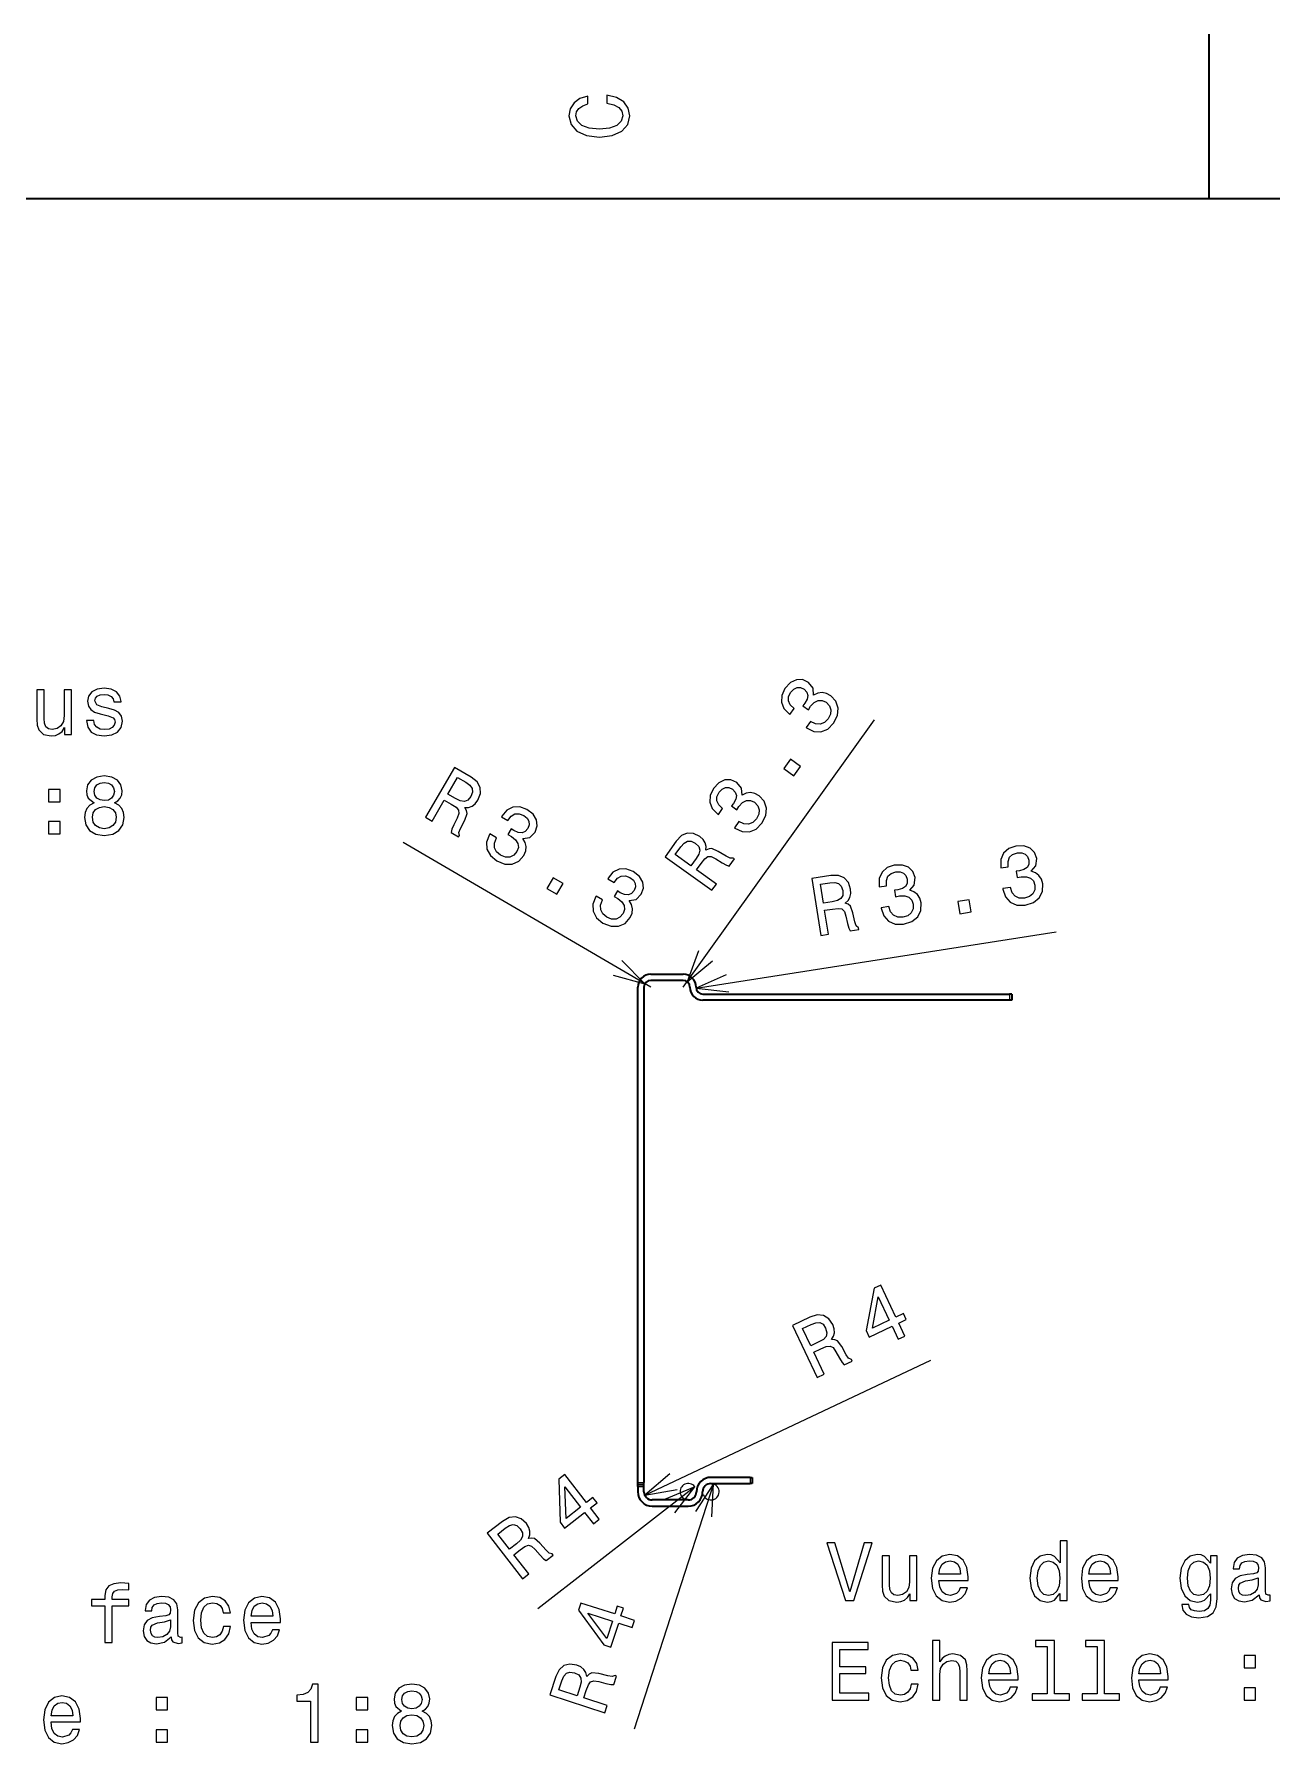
# Model space of a CAD drawing. Extents: x 0 to 297, y 0 to 210.
# Drawn here: x 77.2 to 152.3, y 106.2 to 210 of the extents above; entities that cross this region are included whole.
import ezdxf

# ---------------------------------------------------------------- set-up
doc = ezdxf.new("R2010")
doc.units = 0

msp = doc.modelspace()

# ---------------------------------------------------------------- linework, layer by layer
at = {"color": 7, "lineweight": 35, "ltscale": 0.25}
msp.add_line((148.5, 200), (148.5, 210), dxfattribs=at)
at = {"color": 7, "lineweight": 35}
for p, q in [((287, 200), (10, 200)), ((113.819359, 122.049133), (113.819359, 152.12413)), ((114.194359, 152.12413), (114.194359, 122.049133))]:
    msp.add_line(p, q, dxfattribs=at)
at = {"color": 7, "lineweight": 13, "ltscale": 0.498915}
msp.add_line((116.569366, 152.12413), (128.182114, 168.354034), dxfattribs=at)
at = {"color": 7, "lineweight": 13, "ltscale": 0.435439}
msp.add_line((114.606857, 152.12413), (99.571213, 160.916245), dxfattribs=at)
at = {"color": 7, "lineweight": 13}
msp.add_line((117.361816, 152.060349), (139.214035, 155.480499), dxfattribs=at)
at = {"color": 7, "lineweight": 35, "ltscale": 0.049063}
for p, q in [((114.606857, 152.911636), (116.569359, 152.911636)), ((116.569359, 152.536636), (114.606857, 152.536636))]:
    msp.add_line(p, q, dxfattribs=at)
at = {"color": 7, "lineweight": 35, "ltscale": 0.465625}
for p, q in [((117.769356, 151.711624), (136.394363, 151.711624)), ((136.394363, 151.336624), (117.769356, 151.336624))]:
    msp.add_line(p, q, dxfattribs=at)
at = {"color": 7, "lineweight": 35, "ltscale": 0.003125}
for p, q in [((136.519363, 151.711624), (136.394363, 151.711624)), ((136.519363, 151.336624), (136.394363, 151.336624)), ((113.819359, 121.924133), (113.819359, 122.049133)), ((113.819359, 121.799133), (113.819359, 121.924133)), ((114.194359, 121.924133), (114.194359, 122.049133)), ((114.194359, 121.799133), (114.194359, 121.924133)), ((120.631859, 122.361633), (120.756859, 122.361633)), ((120.756859, 121.986633), (120.631859, 121.986633))]:
    msp.add_line(p, q, dxfattribs=at)
at = {"color": 7, "lineweight": 13, "ltscale": 0.009375}
for p, q in [((136.394363, 151.711624), (136.394363, 151.336624)), ((113.819359, 122.049133), (114.194359, 122.049133)), ((113.819359, 121.799133), (114.194359, 121.799133)), ((120.631859, 122.361633), (120.631859, 121.986633))]:
    msp.add_line(p, q, dxfattribs=at)
at = {"color": 7, "lineweight": 35, "ltscale": 0.009375}
for p, q in [((136.519363, 151.711624), (136.519363, 151.336624)), ((113.819359, 121.924133), (114.194359, 121.924133)), ((120.756859, 122.361633), (120.756859, 121.986633))]:
    msp.add_line(p, q, dxfattribs=at)
at = {"color": 7, "lineweight": 13, "ltscale": 0.479953}
msp.add_line((114.242218, 121.273163), (131.602783, 129.469376), dxfattribs=at)
at = {"color": 7, "lineweight": 13, "ltscale": 0.301801}
msp.add_line((117.276657, 121.793442), (107.74456, 114.385788), dxfattribs=at)
at = {"color": 7, "lineweight": 13, "ltscale": 0.39115}
msp.add_line((118.41098, 121.96228), (113.588181, 107.078125), dxfattribs=at)
at = {"color": 7, "lineweight": 35, "ltscale": 0.007813}
for p, q in [((113.819359, 121.799133), (113.819359, 121.486633)), ((114.194359, 121.486633), (114.194359, 121.799133))]:
    msp.add_line(p, q, dxfattribs=at)
at = {"color": 7, "lineweight": 35, "ltscale": 0.059375}
for p, q in [((120.631859, 122.361633), (118.256859, 122.361633)), ((118.256859, 121.986633), (120.631859, 121.986633))]:
    msp.add_line(p, q, dxfattribs=at)
at = {"color": 7, "lineweight": 35, "ltscale": 0.054688}
for p, q in [((116.881859, 120.986633), (114.694359, 120.986633)), ((114.694359, 120.611633), (116.881859, 120.611633))]:
    msp.add_line(p, q, dxfattribs=at)
at = {"color": 7, "lineweight": 13}
for points in [[(111.93206, 205.817017), (112.35569, 205.716141), (112.658287, 205.549713), (112.844887, 205.317734), (112.905403, 205.045395), (112.814629, 204.71759), (112.54229, 204.460388), (112.098488, 204.28891), (111.483215, 204.233429), (110.872986, 204.28891), (110.424141, 204.455338), (110.151802, 204.71254), (110.055984, 205.045395), (110.106415, 205.287476), (110.247627, 205.494247), (110.474571, 205.655624), (110.787247, 205.766571), (110.787247, 206.245682), (110.308144, 206.094391), (109.94503, 205.832138), (109.718086, 205.474075), (109.637398, 205.045395), (109.763474, 204.510818), (110.116501, 204.10231), (110.696472, 203.840057), (111.483215, 203.749283), (112.269958, 203.840057), (112.84993, 204.10231), (113.208, 204.510818), (113.329041, 205.045395), (113.233215, 205.51442), (112.965927, 205.892654), (112.527161, 206.159943), (111.93206, 206.301163)], [(81.711029, 169.056), (81.282349, 169.15686), (80.96463, 169.272858), (80.858719, 169.509888), (80.888977, 169.676315), (80.994888, 169.797348), (81.166351, 169.873001), (81.413467, 169.903259), (81.650505, 169.873001), (81.837105, 169.782211), (81.958145, 169.646057), (82.008575, 169.464493), (82.442291, 169.464493), (82.442291, 169.474579), (82.366638, 169.802383), (82.159866, 170.059601), (81.837105, 170.220978), (81.413467, 170.281494), (80.984802, 170.220978), (80.672119, 170.05455), (80.475433, 169.807434), (80.414917, 169.494751), (80.460304, 169.192154), (80.601517, 168.980347), (80.833496, 168.829041), (81.171402, 168.723145), (81.665634, 168.602097), (81.968231, 168.476028), (82.04892, 168.375153), (82.079178, 168.223862), (82.033791, 168.037262), (81.91275, 167.896057), (81.716064, 167.805267), (81.453819, 167.775009), (81.176437, 167.805267), (80.974716, 167.911179), (80.838547, 168.082657), (80.783066, 168.319687), (80.354401, 168.319687), (80.425003, 167.916229), (80.631775, 167.623718), (80.959579, 167.447205), (81.413467, 167.381638), (81.887535, 167.447205), (82.235519, 167.623718), (82.447334, 167.906143), (82.52298, 168.274292), (82.467506, 168.59201), (82.311172, 168.808868), (82.053963, 168.950089)], [(124.038612, 167.889481), (124.067322, 167.868942), (124.508018, 167.652832), (124.941246, 167.634308), (125.347076, 167.802826), (125.704399, 168.154877), (125.93988, 168.631317), (125.988319, 169.080353), (125.847954, 169.490845), (125.531647, 169.828796), (125.266182, 169.969131), (125.004745, 170.01976), (124.747345, 169.980698), (124.495743, 169.863052), (124.465019, 170.288116), (124.179794, 170.634842), (123.815857, 170.802216), (123.447678, 170.798996), (123.0905, 170.620483), (122.755455, 170.264893), (122.556961, 169.848801), (122.534935, 169.436676), (122.689972, 169.046692), (123.02739, 168.71225), (123.056099, 168.691696), (123.317284, 169.056732), (123.07827, 169.277359), (122.965904, 169.518997), (122.974319, 169.773422), (123.106445, 170.044754), (123.291862, 170.234558), (123.48951, 170.328781), (123.696457, 170.323334), (123.911537, 170.22525), (124.08609, 170.04454), (124.151009, 169.849274), (124.109787, 169.618317), (123.967117, 169.366928), (123.848564, 169.2099), (124.172577, 168.978058), (124.308174, 169.184906), (124.529968, 169.416885), (124.766335, 169.539215), (125.008461, 169.539612), (125.246979, 169.430954), (125.452583, 169.215637), (125.543846, 168.97049), (125.519592, 168.702591), (125.377487, 168.425995), (125.151588, 168.196945), (124.893555, 168.096313), (124.61158, 168.11824), (124.308601, 168.266815)], [(79.436523, 170.185669), (78.992722, 170.185669), (78.992722, 168.622269), (78.942291, 168.259171), (78.796036, 167.996918), (78.569092, 167.835526), (78.271545, 167.785095), (78.034515, 167.825439), (77.883209, 167.946487), (77.797478, 168.153259), (77.777306, 168.445755), (77.777306, 170.185669), (77.333504, 170.185669), (77.333504, 168.405411), (77.348633, 168.047348), (77.444458, 167.749802), (77.736961, 167.477463), (78.205978, 167.381638), (78.458145, 167.416946), (78.675003, 167.507721), (78.861603, 167.664063), (79.012894, 167.891006), (79.012894, 167.477463), (79.436523, 167.477463)], [(100.920357, 162.444168), (101.325241, 162.207413), (102.071136, 163.483002), (102.484726, 163.24115), (102.781837, 163.049896), (102.937752, 162.876938), (102.958229, 162.672165), (102.851563, 162.389847), (102.644218, 161.985306), (102.520142, 161.713165), (102.483284, 161.530243), (102.940399, 161.262939), (102.98877, 161.345657), (102.959923, 161.526108), (103.057472, 161.772858), (103.312119, 162.278275), (103.449402, 162.682907), (103.415466, 162.854645), (103.307106, 163.029007), (103.544891, 163.036026), (103.75589, 163.117111), (103.946266, 163.262848), (104.107315, 163.478302), (104.260208, 163.879639), (104.246445, 164.255753), (104.055847, 164.589203), (103.697128, 164.874908), (102.687103, 165.46553)], [(123.295776, 164.961929), (123.70076, 165.527939), (123.089645, 165.965195), (122.684662, 165.3992)], [(78.044601, 163.387405), (78.740562, 163.387405), (78.740562, 164.13884), (78.044601, 164.13884)], [(80.803238, 163.316803), (80.546036, 163.175583), (80.369522, 162.978897), (80.258575, 162.731781), (80.223267, 162.434235), (80.303963, 161.985382), (80.53595, 161.637405), (80.914192, 161.415497), (81.428604, 161.329773), (81.937973, 161.415497), (82.316208, 161.637405), (82.548203, 161.985382), (82.633934, 162.434235), (82.59359, 162.731781), (82.487686, 162.978897), (82.306122, 163.175583), (82.053963, 163.316803), (82.255692, 163.437836), (82.396904, 163.604263), (82.482635, 163.806), (82.512894, 164.053116), (82.432205, 164.411179), (82.22039, 164.698639), (81.877449, 164.885239), (81.428604, 164.955856), (80.974716, 164.885239), (80.631775, 164.698639), (80.414917, 164.411179), (80.339264, 164.053116), (80.364487, 163.806), (80.450218, 163.604263)], [(80.818375, 164.012772), (80.858719, 164.234665), (80.979752, 164.406143), (81.171402, 164.512039), (81.428604, 164.552399), (81.680763, 164.512039), (81.872406, 164.406143), (81.993439, 164.234665), (82.038834, 164.012772), (81.993439, 163.785828), (81.872406, 163.609314), (81.680763, 163.493317), (81.428604, 163.458008), (81.171402, 163.498352), (80.979752, 163.609314), (80.858719, 163.785828)], [(103.367546, 164.57106), (103.617836, 164.389648), (103.756668, 164.197464), (103.78511, 163.976349), (103.68428, 163.713989), (103.493095, 163.486938), (103.286446, 163.403305), (103.040359, 163.442047), (102.753357, 163.580658), (102.287529, 163.853058), (102.875595, 164.858719)], [(119.69062, 161.812759), (119.71933, 161.792221), (120.160027, 161.576111), (120.593262, 161.557587), (120.999092, 161.726105), (121.356415, 162.078156), (121.591896, 162.554596), (121.640335, 163.003632), (121.499962, 163.414139), (121.183655, 163.752075), (120.91819, 163.89241), (120.656761, 163.943039), (120.399361, 163.903976), (120.147758, 163.786346), (120.117027, 164.211411), (119.831802, 164.558121), (119.467865, 164.725494), (119.099693, 164.72229), (118.742516, 164.543762), (118.407471, 164.188171), (118.208969, 163.772095), (118.186943, 163.35997), (118.341988, 162.969971), (118.679405, 162.635529), (118.708115, 162.61499), (118.969299, 162.980011), (118.730278, 163.200653), (118.617912, 163.442276), (118.626328, 163.696716), (118.758461, 163.968048), (118.943871, 164.157837), (119.141518, 164.25206), (119.348465, 164.246628), (119.563545, 164.148544), (119.738106, 163.967834), (119.803024, 163.772552), (119.761795, 163.541595), (119.619125, 163.290207), (119.50058, 163.133179), (119.824593, 162.901352), (119.96019, 163.108185), (120.181984, 163.340164), (120.41835, 163.462509), (120.660477, 163.462891), (120.898994, 163.354233), (121.104599, 163.138916), (121.195854, 162.893784), (121.1716, 162.625885), (121.029495, 162.349274), (120.803604, 162.120239), (120.545563, 162.019608), (120.263588, 162.041534), (119.960609, 162.190094)], [(80.70742, 162.444321), (80.752808, 162.711609), (80.899063, 162.913345), (81.126007, 163.044464), (81.428604, 163.089859), (81.726151, 163.044464), (81.953094, 162.913345), (82.09935, 162.711609), (82.14978, 162.444321), (82.09935, 162.15686), (81.953094, 161.940002), (81.726151, 161.798782), (81.428604, 161.753403), (81.126007, 161.798782), (80.899063, 161.940002), (80.752808, 162.15686)], [(104.83316, 161.429749), (104.815338, 161.399277), (104.640602, 160.940598), (104.661926, 160.507492), (104.866982, 160.118851), (105.250351, 159.795349), (105.746399, 159.604614), (106.19799, 159.597595), (106.593864, 159.775055), (106.901352, 160.121048), (107.016716, 160.398285), (107.043137, 160.663254), (106.980598, 160.915985), (106.840363, 161.155731), (107.260818, 161.225342), (107.57988, 161.541199), (107.713142, 161.918961), (107.67614, 162.285278), (107.465584, 162.624573), (107.080742, 162.925552), (106.648193, 163.085007), (106.235779, 163.069107), (105.861671, 162.878922), (105.559616, 162.512238), (105.541794, 162.48175), (105.92926, 162.255188), (106.127014, 162.513443), (106.357315, 162.647522), (106.611443, 162.662491), (106.893761, 162.555832), (107.099777, 162.388626), (107.211746, 162.20047), (107.225327, 161.993896), (107.147408, 161.770721), (106.983482, 161.580307), (106.794983, 161.497742), (106.561226, 161.517593), (106.297798, 161.636566), (106.130554, 161.740204), (105.929443, 161.396286), (106.147858, 161.280243), (106.399216, 161.080688), (106.54274, 160.856552), (106.565353, 160.615479), (106.479057, 160.367996), (106.283508, 160.143494), (106.047791, 160.030106), (105.778793, 160.029663), (105.490318, 160.145782), (105.241501, 160.349701), (105.117607, 160.597412), (105.113556, 160.880203), (105.233681, 161.195541)], [(78.044601, 161.430634), (78.740562, 161.430634), (78.740562, 162.182068), (78.044601, 162.182068)], [(118.321281, 158.009613), (118.5942, 158.391052), (117.392479, 159.2509), (117.671272, 159.640549), (117.889, 159.918839), (118.075546, 160.058212), (118.281326, 160.059814), (118.552658, 159.927673), (118.936462, 159.684067), (119.196053, 159.535538), (119.374825, 159.48204), (119.682961, 159.912689), (119.605034, 159.968445), (119.422699, 159.956284), (119.185944, 160.07608), (118.706039, 160.376053), (118.315727, 160.549896), (118.141594, 160.53186), (117.958015, 160.439972), (117.97287, 160.677399), (117.911484, 160.894958), (117.783844, 161.0979), (117.584076, 161.278046), (117.198471, 161.467133), (116.822693, 161.487961), (116.473152, 161.328781), (116.155708, 160.997803), (115.474869, 160.046265)], [(116.428032, 160.641724), (116.631653, 160.874298), (116.835777, 160.994904), (117.058563, 161.00293), (117.310555, 160.878433), (117.519089, 160.667206), (117.583405, 160.453766), (117.52224, 160.212265), (117.357864, 159.939209), (117.043854, 159.500351), (116.09642, 160.178253)], [(135.979416, 158.111404), (135.984863, 158.076523), (136.13945, 157.610672), (136.429779, 157.288574), (136.834366, 157.117096), (137.335922, 157.10881), (137.840851, 157.274612), (138.195175, 157.554672), (138.389709, 157.942444), (138.40921, 158.404922), (138.323349, 158.692657), (138.1763, 158.914658), (137.968063, 159.070938), (137.707855, 159.16803), (137.989609, 159.487778), (138.03714, 159.934219), (137.901566, 160.311157), (137.641312, 160.571609), (137.263672, 160.70137), (136.775208, 160.691284), (136.339264, 160.541367), (136.02977, 160.268326), (135.860153, 159.88446), (135.857941, 159.409378), (135.863388, 159.374496), (136.306839, 159.443909), (136.296783, 159.769028), (136.390472, 160.018509), (136.577896, 160.190765), (136.864075, 160.286606), (137.12941, 160.287292), (137.335114, 160.212296), (137.476227, 160.060822), (137.556946, 159.838654), (137.550323, 159.587479), (137.456467, 159.404343), (137.262802, 159.271942), (136.983475, 159.197586), (136.788376, 159.172165), (136.849976, 158.778534), (137.09256, 158.826721), (137.413483, 158.830994), (137.666382, 158.748077), (137.836304, 158.575592), (137.925903, 158.329269), (137.916321, 158.031708), (137.805359, 157.794846), (137.597229, 157.624435), (137.300308, 157.532028), (136.978607, 157.532715), (136.726013, 157.646332), (136.544083, 157.862869), (136.437805, 158.183151)], [(111.283371, 157.657974), (111.265549, 157.627502), (111.090813, 157.168839), (111.112137, 156.735733), (111.317192, 156.347076), (111.700562, 156.02359), (112.196609, 155.83284), (112.648201, 155.825821), (113.044083, 156.003296), (113.351563, 156.349289), (113.466927, 156.626511), (113.493347, 156.891479), (113.430809, 157.144211), (113.290581, 157.383957), (113.711029, 157.453568), (114.03009, 157.769424), (114.163361, 158.147186), (114.12635, 158.513519), (113.915794, 158.852798), (113.530952, 159.153778), (113.098404, 159.313248), (112.685997, 159.297348), (112.311882, 159.107147), (112.009827, 158.740463), (111.992004, 158.709991), (112.379471, 158.483414), (112.577225, 158.741669), (112.807526, 158.875748), (113.061653, 158.890732), (113.343971, 158.784058), (113.549988, 158.616852), (113.661964, 158.428696), (113.675537, 158.222122), (113.597618, 157.998947), (113.433693, 157.808533), (113.245201, 157.725967), (113.011436, 157.745819), (112.748009, 157.864807), (112.580765, 157.968445), (112.379654, 157.624512), (112.598068, 157.508484), (112.849426, 157.308914), (112.99295, 157.084778), (113.015564, 156.843704), (112.929268, 156.596222), (112.733727, 156.371719), (112.498001, 156.258347), (112.229004, 156.257904), (111.940529, 156.374008), (111.691711, 156.577927), (111.567825, 156.825638), (111.563766, 157.108429), (111.683891, 157.423767)], [(124.924255, 155.268311), (125.387634, 155.340836), (125.159142, 156.800735), (125.632492, 156.874817), (125.983612, 156.914459), (126.21376, 156.879013), (126.359077, 156.733307), (126.45491, 156.447128), (126.550011, 156.002594), (126.625916, 155.713303), (126.712997, 155.548279), (127.236168, 155.630157), (127.221352, 155.724823), (127.084915, 155.846405), (127.004509, 156.099258), (126.882286, 156.65184), (126.732857, 157.052139), (126.597984, 157.163757), (126.403793, 157.230347), (126.583603, 157.386108), (126.695816, 157.582336), (126.75119, 157.815598), (126.739754, 158.084351), (126.604492, 158.491974), (126.356056, 158.774689), (125.997574, 158.912552), (125.539009, 158.907135), (124.383049, 158.726212)], [(128.597229, 156.955994), (128.602692, 156.921112), (128.757278, 156.455261), (129.047607, 156.133179), (129.452194, 155.961685), (129.953735, 155.9534), (130.458679, 156.119202), (130.813004, 156.399261), (131.007538, 156.787048), (131.027039, 157.249512), (130.941162, 157.537247), (130.794113, 157.759247), (130.585892, 157.915527), (130.325668, 158.012634), (130.607422, 158.332382), (130.654968, 158.778809), (130.519394, 159.155762), (130.25914, 159.416199), (129.8815, 159.545959), (129.393036, 159.535873), (128.957077, 159.385956), (128.647598, 159.112915), (128.477966, 158.72905), (128.475754, 158.253967), (128.481216, 158.219086), (128.924667, 158.288498), (128.914612, 158.613617), (129.008286, 158.863098), (129.195724, 159.035355), (129.481903, 159.131195), (129.747223, 159.131882), (129.952942, 159.056885), (130.094055, 158.905411), (130.174774, 158.683243), (130.168137, 158.432068), (130.074295, 158.248932), (129.88063, 158.116531), (129.601303, 158.042175), (129.406189, 158.016754), (129.467804, 157.623123), (129.710388, 157.67131), (130.031311, 157.675598), (130.28421, 157.592667), (130.454132, 157.420181), (130.543732, 157.173859), (130.534149, 156.876297), (130.423187, 156.639435), (130.215042, 156.469025), (129.918137, 156.376617), (129.596436, 156.377319), (129.343842, 156.490921), (129.161911, 156.707458), (129.055634, 157.02774)], [(108.299988, 158.128922), (108.90078, 157.777603), (109.28009, 158.426285), (108.679306, 158.777603)], [(125.475746, 158.463348), (125.784363, 158.481018), (126.013428, 158.419876), (126.175255, 158.266556), (126.262985, 157.999527), (126.258392, 157.702744), (126.151154, 157.507294), (125.935997, 157.381729), (125.625992, 157.307693), (125.092857, 157.224243), (124.912712, 158.375229)], [(133.370132, 156.59021), (134.057739, 156.69783), (133.941528, 157.440231), (133.253937, 157.332611)], [(129.627045, 130.748291), (130.037491, 130.942062), (129.66716, 131.726471), (130.118652, 131.939636), (129.946396, 132.304474), (129.494904, 132.091309), (128.575531, 134.038666), (128.160522, 133.842728), (127.676277, 131.277328), (127.865753, 130.876007), (129.256714, 131.5327)], [(128.076584, 131.421707), (128.414841, 133.315857), (129.084457, 131.897537)], [(124.709496, 128.426636), (125.133629, 128.626877), (124.502769, 129.963104), (124.93602, 130.167648), (125.261711, 130.304688), (125.492523, 130.335571), (125.673027, 130.236755), (125.845665, 129.989212), (126.062241, 129.589523), (126.216637, 129.333374), (126.346725, 129.1996), (126.825577, 129.425674), (126.784668, 129.512314), (126.619492, 129.590485), (126.471046, 129.81041), (126.197975, 130.306122), (125.941742, 130.648041), (125.780869, 130.717102), (125.575783, 130.726227), (125.704376, 130.926361), (125.756706, 131.146271), (125.744064, 131.385696), (125.65731, 131.64032), (125.412605, 131.993256), (125.094536, 132.194443), (124.711723, 132.225647), (124.273293, 132.091156), (123.215248, 131.591629)], [(124.33773, 131.647522), (124.628838, 131.751495), (124.865852, 131.757431), (125.064346, 131.655945), (125.223808, 131.4245), (125.303085, 131.138458), (125.25531, 130.920715), (125.084274, 130.739578), (124.807732, 130.581131), (124.319756, 130.350739), (123.822388, 131.404221)], [(111.121811, 119.543259), (111.480202, 119.821777), (110.947922, 120.506699), (111.342155, 120.813072), (111.094582, 121.131638), (110.700356, 120.825272), (109.378944, 122.52565), (109.016571, 122.244034), (109.102654, 119.63475), (109.374977, 119.284325), (110.589531, 120.228188)], [(109.461906, 119.862846), (109.379532, 121.785202), (110.341965, 120.546753)], [(106.827927, 116.206367), (107.198265, 116.494171), (106.291534, 117.660934), (106.669838, 117.954926), (106.957878, 118.159599), (107.176414, 118.240013), (107.374107, 118.182877), (107.596512, 117.978874), (107.894943, 117.635956), (108.101418, 117.419579), (108.257515, 117.317337), (108.675636, 117.642273), (108.616837, 117.717934), (108.438599, 117.758255), (108.245819, 117.940567), (107.871353, 118.364914), (107.546799, 118.642822), (107.374748, 118.675179), (107.172592, 118.639435), (107.254517, 118.86277), (107.257706, 119.088791), (107.193214, 119.31971), (107.053093, 119.549332), (106.737396, 119.840508), (106.383148, 119.967598), (106.002731, 119.914673), (105.604111, 119.687927), (104.680252, 118.969971)], [(105.763618, 119.268982), (106.025093, 119.433861), (106.255127, 119.491272), (106.470955, 119.435448), (106.677002, 119.244286), (106.816666, 118.982376), (106.817459, 118.759445), (106.689987, 118.54541), (106.454582, 118.330536), (106.028496, 117.999413), (105.313637, 118.919289)], [(127.56488, 118.385048), (126.687363, 115.404503), (125.784622, 118.385048), (125.305519, 118.385048), (126.435204, 114.880005), (126.939522, 114.880005), (128.043991, 118.385048)], [(139.451767, 115.298592), (139.451767, 114.880005), (139.895569, 114.880005), (139.895569, 118.501045), (139.456818, 118.501045), (139.456818, 117.174675), (139.118912, 117.557961), (138.91214, 117.648735), (138.67511, 117.684036), (138.246445, 117.583176), (137.913589, 117.300751), (137.696732, 116.846863), (137.621078, 116.236633), (137.696732, 115.626404), (137.913589, 115.167465), (138.246445, 114.880005), (138.67511, 114.784187), (138.91214, 114.819489), (139.123962, 114.910263)], [(130.767334, 117.588219), (130.323532, 117.588219), (130.323532, 116.024818), (130.273102, 115.661705), (130.126846, 115.39946), (129.899902, 115.238075), (129.602341, 115.187645), (129.365311, 115.227989), (129.21402, 115.349022), (129.128281, 115.555794), (129.108109, 115.848305), (129.108109, 117.588219), (128.664307, 117.588219), (128.664307, 115.807961), (128.679443, 115.44989), (128.775253, 115.152336), (129.067764, 114.880005), (129.536789, 114.784187), (129.78894, 114.819489), (130.005798, 114.910263), (130.192398, 115.066605), (130.343704, 115.293549), (130.343704, 114.880005), (130.767334, 114.880005)], [(132.10379, 116.105507), (133.878998, 116.105507), (133.884048, 116.312279), (133.80336, 116.89225), (133.581451, 117.325974), (133.228424, 117.588219), (132.759415, 117.684036), (132.300476, 117.583176), (131.947449, 117.300751), (131.720505, 116.84182), (131.639816, 116.236633), (131.715454, 115.616318), (131.942398, 115.162422), (132.29039, 114.880005), (132.744278, 114.784187), (133.13765, 114.849747), (133.460419, 115.021217), (133.697449, 115.293549), (133.833618, 115.656662), (133.394852, 115.656662), (133.304077, 115.454933), (133.172958, 115.303635), (132.799759, 115.182602), (132.512283, 115.238075), (132.295425, 115.414589), (132.154221, 115.702049), (132.10379, 116.090378)], [(141.211853, 116.105507), (142.987076, 116.105507), (142.992111, 116.312279), (142.911423, 116.89225), (142.689529, 117.325974), (142.336502, 117.588219), (141.867477, 117.684036), (141.408539, 117.583176), (141.055511, 117.300751), (140.828568, 116.84182), (140.747879, 116.236633), (140.823532, 115.616318), (141.050476, 115.162422), (141.398453, 114.880005), (141.852341, 114.784187), (142.245728, 114.849747), (142.568481, 115.021217), (142.805511, 115.293549), (142.941681, 115.656662), (142.50293, 115.656662), (142.41214, 115.454933), (142.281021, 115.303635), (141.907822, 115.182602), (141.620361, 115.238075), (141.403503, 115.414589), (141.262283, 115.702049), (141.211853, 116.090378)], [(149.003647, 115.001045), (149.003647, 117.588219), (148.580017, 117.588219), (148.580017, 117.14946), (148.232025, 117.547874), (148.020218, 117.648735), (147.783188, 117.684036), (147.354507, 117.583176), (147.021652, 117.300751), (146.804794, 116.846863), (146.729156, 116.236633), (146.804794, 115.621361), (147.021652, 115.167465), (147.354507, 114.880005), (147.783188, 114.784187), (148.025253, 114.819489), (148.22699, 114.910263), (148.580017, 115.293549), (148.580017, 114.910263), (148.539673, 114.607674), (148.428711, 114.390808), (148.216904, 114.264732), (147.89917, 114.219345), (147.621796, 114.249603), (147.42511, 114.325249), (147.309113, 114.456375), (147.273819, 114.632889), (146.845139, 114.632889), (146.845139, 114.612717), (146.910706, 114.289948), (147.112427, 114.047874), (147.435196, 113.891533), (147.873962, 113.83606), (148.398453, 113.911705), (148.746445, 114.12352), (148.94313, 114.491676)], [(151.54039, 115.233032), (151.54039, 115.217903), (151.565598, 115.046432), (151.641251, 114.925392), (151.958969, 114.829575), (152.2061, 114.869919), (152.2061, 115.21286), (152.100189, 115.197731), (151.958969, 115.26329), (151.933762, 115.465019), (151.933762, 116.867035), (151.873245, 117.225105), (151.696732, 117.477264), (151.389099, 117.628563), (150.955368, 117.684036), (150.531738, 117.62352), (150.219055, 117.452049), (150.022369, 117.184761), (149.956818, 116.831734), (149.956818, 116.801476), (150.355225, 116.801476), (150.390533, 117.01329), (150.50148, 117.164589), (150.683044, 117.255363), (150.940247, 117.290665), (151.187363, 117.26545), (151.363876, 117.189804), (151.469788, 117.058678), (151.505081, 116.877121), (151.484909, 116.665306), (151.404221, 116.559402), (151.202484, 116.508965), (150.824249, 116.46862), (150.390533, 116.377846), (150.082901, 116.216461), (149.901337, 115.964302), (149.845856, 115.591103), (149.896301, 115.258247), (150.052643, 115.011131), (150.304794, 114.85479), (150.652786, 114.799316), (151.121796, 114.90522)], [(132.10379, 116.478706), (132.159271, 116.826691), (132.295425, 117.083893), (132.502197, 117.240234), (132.774536, 117.295708), (133.041824, 117.240234), (133.248596, 117.083893), (133.37468, 116.826691), (133.420074, 116.478706)], [(138.750763, 117.285622), (139.043274, 117.215019), (139.265167, 117.018333), (139.396301, 116.690521), (139.446732, 116.236633), (139.396301, 115.777702), (139.265167, 115.44989), (139.043274, 115.248161), (138.750763, 115.182602), (138.473389, 115.248161), (138.261566, 115.44989), (138.120361, 115.782745), (138.074966, 116.236633), (138.120361, 116.685478), (138.261566, 117.01329), (138.473389, 117.215019)], [(141.211853, 116.478706), (141.267334, 116.826691), (141.403503, 117.083893), (141.610275, 117.240234), (141.882599, 117.295708), (142.149902, 117.240234), (142.356674, 117.083893), (142.482758, 116.826691), (142.528137, 116.478706)], [(147.18808, 116.236633), (147.233475, 116.685478), (147.369644, 117.018333), (147.581451, 117.215019), (147.863876, 117.285622), (148.161423, 117.215019), (148.383331, 117.018333), (148.519501, 116.685478), (148.569931, 116.236633), (148.519501, 115.777702), (148.383331, 115.44989), (148.161423, 115.248161), (147.863876, 115.182602), (147.581451, 115.248161), (147.369644, 115.44989), (147.233475, 115.782745)], [(81.461197, 114.566376), (81.461197, 112.327179), (81.905006, 112.327179), (81.905006, 114.566376), (82.913651, 114.566376), (82.913651, 114.944611), (81.905006, 114.944611), (81.905006, 115.111038), (81.940308, 115.312767), (82.056305, 115.448936), (82.252991, 115.529625), (82.535408, 115.559891), (82.913651, 115.539719), (82.913651, 115.923004), (82.43454, 115.948219), (82.000824, 115.902824), (81.698235, 115.766663), (81.516678, 115.529625), (81.461197, 115.191734), (81.461197, 114.944611), (80.649246, 114.944611), (80.649246, 114.566376)], [(151.48996, 115.828133), (151.429443, 115.565887), (151.268051, 115.364151), (151.02597, 115.233032), (150.728424, 115.187645), (150.536789, 115.21286), (150.40062, 115.293549), (150.31488, 115.434761), (150.289673, 115.631447), (150.309845, 115.807961), (150.390533, 115.934036), (150.713303, 116.075249), (151.121796, 116.135765), (151.48996, 116.256805)], [(85.490738, 112.680206), (85.490738, 112.665077), (85.515953, 112.493607), (85.591606, 112.372566), (85.909325, 112.276749), (86.156448, 112.317093), (86.156448, 112.660034), (86.050537, 112.644905), (85.909325, 112.710464), (85.884109, 112.912193), (85.884109, 114.314209), (85.823593, 114.672279), (85.647079, 114.924438), (85.339447, 115.075737), (84.905724, 115.13121), (84.482094, 115.070694), (84.169418, 114.899223), (83.972733, 114.631935), (83.907166, 114.278908), (83.907166, 114.24865), (84.30558, 114.24865), (84.340881, 114.460464), (84.451836, 114.611763), (84.633392, 114.702538), (84.890594, 114.737839), (85.137711, 114.712624), (85.314224, 114.636978), (85.420135, 114.505852), (85.455437, 114.324295), (85.435265, 114.11248), (85.354568, 114.006577), (85.152847, 113.956139), (84.774597, 113.915794), (84.340881, 113.82502), (84.033249, 113.663635), (83.851692, 113.411476), (83.796219, 113.038277), (83.846649, 112.705421), (84.002991, 112.458305), (84.25515, 112.301964), (84.603134, 112.24649), (85.072151, 112.352394)], [(88.642754, 114.137695), (89.081512, 114.137695), (88.990738, 114.541153), (88.77388, 114.858879), (88.435982, 115.055565), (87.997223, 115.13121), (87.513077, 115.03035), (87.144913, 114.747925), (86.912933, 114.288994), (86.832237, 113.673721), (86.907883, 113.063492), (87.134827, 112.609596), (87.492905, 112.327179), (87.982094, 112.231361), (88.41581, 112.307007), (88.753708, 112.518822), (88.985695, 112.851677), (89.086563, 113.295479), (88.662933, 113.295479), (88.58728, 113.013062), (88.446068, 112.801239), (88.244339, 112.67012), (87.997223, 112.629776), (87.68959, 112.695335), (87.467682, 112.897064), (87.331512, 113.224876), (87.286125, 113.68885), (87.331512, 114.142738), (87.472725, 114.470551), (87.699677, 114.672279), (87.997223, 114.742882), (88.259468, 114.697495), (88.456154, 114.581505), (88.58728, 114.389862)], [(90.342323, 113.552681), (92.117538, 113.552681), (92.122581, 113.759453), (92.041885, 114.339424), (91.819992, 114.773148), (91.466965, 115.035393), (90.99794, 115.13121), (90.539009, 115.03035), (90.185982, 114.747925), (89.959038, 114.288994), (89.878342, 113.683807), (89.953995, 113.063492), (90.180939, 112.609596), (90.528923, 112.327179), (90.982811, 112.231361), (91.37619, 112.296921), (91.698952, 112.468391), (91.935982, 112.740723), (92.072151, 113.103836), (91.633392, 113.103836), (91.54261, 112.902107), (91.411484, 112.750809), (91.038284, 112.629776), (90.750824, 112.685249), (90.533966, 112.861763), (90.392754, 113.149223), (90.342323, 113.537552)], [(90.342323, 113.92588), (90.397797, 114.273865), (90.533966, 114.531067), (90.740738, 114.687408), (91.013077, 114.742882), (91.280365, 114.687408), (91.487137, 114.531067), (91.61322, 114.273865), (91.6586, 113.92588)], [(113.48307, 113.242081), (113.622978, 113.673874), (112.797783, 113.941254), (112.951683, 114.416222), (112.567871, 114.540588), (112.413963, 114.065613), (110.365364, 114.729408), (110.2239, 114.292824), (111.761536, 112.182983), (112.183731, 112.046173), (112.657867, 113.50946)], [(85.440308, 113.275307), (85.379791, 113.013062), (85.218407, 112.811325), (84.976334, 112.680206), (84.67878, 112.634819), (84.487137, 112.660034), (84.350967, 112.740723), (84.265236, 112.881935), (84.240021, 113.078621), (84.260193, 113.255135), (84.340881, 113.38121), (84.663651, 113.522423), (85.072151, 113.582939), (85.440308, 113.703979)], [(111.930504, 112.573547), (110.781982, 114.117294), (112.274055, 113.633827)], [(125.628281, 108.833176), (127.847305, 108.833176), (127.847305, 109.256805), (126.092262, 109.256805), (126.092262, 110.441963), (127.655663, 110.441963), (127.655663, 110.86055), (126.092262, 110.86055), (126.092262, 111.909546), (127.806961, 111.909546), (127.806961, 112.333176), (125.628281, 112.333176)], [(131.715454, 108.833176), (132.159271, 108.833176), (132.159271, 110.396576), (132.204651, 110.754646), (132.350906, 111.016891), (132.57785, 111.178276), (132.880447, 111.238792), (133.122513, 111.188362), (133.273819, 111.052193), (133.349472, 110.825249), (133.37468, 110.522659), (133.37468, 108.833176), (133.818481, 108.833176), (133.818481, 110.613434), (133.798309, 110.971504), (133.707535, 111.269058), (133.409988, 111.541389), (132.946014, 111.637207), (132.693848, 111.601906), (132.47699, 111.506088), (132.295425, 111.35479), (132.159271, 111.148018), (132.159271, 112.454216), (131.715454, 112.454216)], [(138.670074, 112.081017), (138.670074, 109.206375), (137.757248, 109.206375), (137.757248, 108.833176), (140.021652, 108.833176), (140.021652, 109.206375), (139.113876, 109.206375), (139.113876, 112.454216), (137.974106, 112.454216), (137.974106, 112.081017)], [(141.706085, 112.081017), (141.706085, 109.206375), (140.793274, 109.206375), (140.793274, 108.833176), (143.057678, 108.833176), (143.057678, 109.206375), (142.149902, 109.206375), (142.149902, 112.454216), (141.010132, 112.454216), (141.010132, 112.081017)], [(130.404221, 110.643692), (130.842987, 110.643692), (130.752197, 111.04715), (130.535339, 111.364876), (130.197449, 111.561562), (129.758682, 111.637207), (129.274536, 111.536346), (128.906387, 111.253922), (128.674393, 110.794991), (128.593704, 110.179718), (128.669342, 109.569489), (128.896301, 109.115593), (129.254364, 108.833176), (129.743561, 108.737358), (130.177277, 108.813004), (130.515167, 109.024818), (130.747162, 109.357674), (130.848022, 109.801476), (130.424393, 109.801476), (130.34874, 109.519058), (130.207535, 109.307236), (130.005798, 109.176117), (129.758682, 109.135773), (129.45105, 109.201332), (129.229141, 109.403061), (129.092987, 109.730873), (129.047592, 110.194847), (129.092987, 110.648735), (129.234192, 110.976547), (129.461136, 111.178276), (129.758682, 111.248878), (130.020935, 111.203491), (130.217621, 111.087502), (130.34874, 110.895859)], [(135.139816, 110.058678), (136.915024, 110.058678), (136.920074, 110.26545), (136.839386, 110.845421), (136.617477, 111.279144), (136.26445, 111.541389), (135.795425, 111.637207), (135.336502, 111.536346), (134.983475, 111.253922), (134.756531, 110.794991), (134.675827, 110.189804), (134.75148, 109.569489), (134.978424, 109.115593), (135.326416, 108.833176), (135.780304, 108.737358), (136.173676, 108.802917), (136.496445, 108.974388), (136.733475, 109.246719), (136.869644, 109.609833), (136.430878, 109.609833), (136.340103, 109.408104), (136.208969, 109.256805), (135.83577, 109.135773), (135.548309, 109.191246), (135.331451, 109.36776), (135.190247, 109.65522), (135.139816, 110.043549)], [(135.139816, 110.431877), (135.195282, 110.779861), (135.331451, 111.037064), (135.538223, 111.193405), (135.810562, 111.248878), (136.07785, 111.193405), (136.284622, 111.037064), (136.410706, 110.779861), (136.4561, 110.431877)], [(144.247879, 110.058678), (146.023102, 110.058678), (146.028137, 110.26545), (145.947449, 110.845421), (145.72554, 111.279144), (145.372528, 111.541389), (144.903503, 111.637207), (144.444565, 111.536346), (144.091537, 111.253922), (143.864594, 110.794991), (143.783905, 110.189804), (143.859558, 109.569489), (144.086502, 109.115593), (144.434479, 108.833176), (144.888367, 108.737358), (145.281738, 108.802917), (145.604507, 108.974388), (145.841537, 109.246719), (145.977707, 109.609833), (145.53894, 109.609833), (145.448166, 109.408104), (145.317047, 109.256805), (144.943848, 109.135773), (144.656387, 109.191246), (144.439529, 109.36776), (144.298309, 109.65522), (144.247879, 110.043549)], [(144.247879, 110.431877), (144.30336, 110.779861), (144.439529, 111.037064), (144.646301, 111.193405), (144.918625, 111.248878), (145.185913, 111.193405), (145.3927, 111.037064), (145.518768, 110.779861), (145.564163, 110.431877)], [(150.627563, 110.789948), (151.323532, 110.789948), (151.323532, 111.541389), (150.627563, 111.541389)], [(111.806816, 108.068832), (111.951393, 108.515015), (110.545677, 108.970505), (110.693359, 109.426277), (110.816574, 109.757446), (110.952141, 109.946785), (111.147774, 110.010628), (111.446381, 109.966888), (111.885941, 109.850967), (112.178329, 109.788033), (112.364899, 109.791199), (112.52813, 110.294952), (112.436974, 110.324486), (112.266884, 110.257668), (112.004967, 110.300125), (111.456749, 110.440643), (111.03212, 110.488113), (110.871628, 110.418182), (110.724503, 110.275009), (110.666748, 110.505783), (110.542358, 110.694519), (110.359238, 110.849281), (110.114288, 110.960457), (109.689522, 111.023872), (109.325089, 110.929901), (109.040176, 110.672333), (108.837898, 110.26075), (108.477242, 109.14769)], [(109.205284, 110.003876), (109.328896, 110.287201), (109.486893, 110.463966), (109.696785, 110.539093), (109.974648, 110.496773), (110.237366, 110.358627), (110.363312, 110.174683), (110.378159, 109.92601), (110.304214, 109.615982), (110.137878, 109.102638), (109.029617, 109.461739)], [(78.198235, 107.505852), (79.97345, 107.505852), (79.978493, 107.712624), (79.897797, 108.292595), (79.675896, 108.726318), (79.322876, 108.988564), (78.853851, 109.084381), (78.39492, 108.983521), (78.041893, 108.701096), (77.814949, 108.242165), (77.734253, 107.636978), (77.809906, 107.016663), (78.03685, 106.562767), (78.384834, 106.28035), (78.838722, 106.184532), (79.232094, 106.250092), (79.554863, 106.421562), (79.791893, 106.693893), (79.928055, 107.057007), (79.489296, 107.057007), (79.398521, 106.855278), (79.267395, 106.703979), (78.894196, 106.582947), (78.606735, 106.63842), (78.389877, 106.814934), (78.248665, 107.102394), (78.198235, 107.490723)], [(93.943192, 106.28035), (94.402115, 106.28035), (94.402115, 109.805565), (94.059181, 109.805565), (93.968399, 109.497932), (93.78685, 109.291153), (93.509468, 109.17012), (93.126183, 109.129776), (93.126183, 108.771706), (93.943192, 108.771706)], [(99.480652, 108.166519), (99.22345, 108.025307), (99.046936, 107.828621), (98.935982, 107.581505), (98.900681, 107.283951), (98.981369, 106.835106), (99.213356, 106.487122), (99.591599, 106.265221), (100.10601, 106.179482), (100.615372, 106.265221), (100.993622, 106.487122), (101.225601, 106.835106), (101.31134, 107.283951), (101.270996, 107.581505), (101.165085, 107.828621), (100.983536, 108.025307), (100.731369, 108.166519), (100.933098, 108.287552), (101.07431, 108.453979), (101.160042, 108.655708), (101.190308, 108.902832), (101.109612, 109.260895), (100.897797, 109.548363), (100.554855, 109.734962), (100.10601, 109.805565), (99.652115, 109.734962), (99.309174, 109.548363), (99.092316, 109.260895), (99.01667, 108.902832), (99.041885, 108.655708), (99.127625, 108.453979)], [(99.495773, 108.86248), (99.536125, 109.084381), (99.657166, 109.255852), (99.848801, 109.361763), (100.10601, 109.402107), (100.35817, 109.361763), (100.549812, 109.255852), (100.670853, 109.084381), (100.71624, 108.86248), (100.670853, 108.635536), (100.549812, 108.459023), (100.35817, 108.343033), (100.10601, 108.307724), (99.848801, 108.348076), (99.657166, 108.459023), (99.536125, 108.635536)], [(150.627563, 108.833176), (151.323532, 108.833176), (151.323532, 109.584618), (150.627563, 109.584618)], [(78.198235, 107.879051), (78.253708, 108.227036), (78.389877, 108.484238), (78.596649, 108.640579), (78.86898, 108.696053), (79.136276, 108.640579), (79.343048, 108.484238), (79.469124, 108.227036), (79.514511, 107.879051)], [(84.577911, 108.237122), (85.27388, 108.237122), (85.27388, 108.988564), (84.577911, 108.988564)], [(96.722, 108.237122), (97.417969, 108.237122), (97.417969, 108.988564), (96.722, 108.988564)], [(84.577911, 106.28035), (85.27388, 106.28035), (85.27388, 107.031792), (84.577911, 107.031792)], [(96.722, 106.28035), (97.417969, 106.28035), (97.417969, 107.031792), (96.722, 107.031792)], [(99.384827, 107.294037), (99.430222, 107.561333), (99.576469, 107.763062), (99.803421, 107.89418), (100.10601, 107.939575), (100.403564, 107.89418), (100.630508, 107.763062), (100.776764, 107.561333), (100.827194, 107.294037), (100.776764, 107.006577), (100.630508, 106.789719), (100.403564, 106.648506), (100.10601, 106.603119), (99.803421, 106.648506), (99.576469, 106.789719), (99.430222, 107.006577)]]:
    msp.add_lwpolyline(points, close=True, dxfattribs=at)
for points in [[(112.321808, 152.860672), (114.250771, 152.332352), (112.844406, 153.754379)], [(117.512566, 154.331909), (116.809395, 152.459595), (118.354515, 153.729477)], [(119.190392, 152.870483), (117.361816, 152.060349), (119.350479, 151.847656)], [(115.768166, 122.566025), (114.242218, 121.273163), (116.210159, 121.629837)], [(116.068901, 120.199287), (117.276657, 121.793442), (115.433632, 121.016747)], [(118.30793, 119.964943), (118.41098, 121.96228), (117.323067, 120.284058)]]:
    msp.add_lwpolyline(points, dxfattribs=at)
at = {"color": 7, "lineweight": 35}
for centre, radius, start, end in [((114.606911, 152.124084), 0.787568, 90.003582, 179.996412), ((116.569313, 152.124084), 0.787568, 0.003582, 89.996417), ((114.606888, 152.1241), 0.412536, 90.003582, 179.996412), ((116.569336, 152.1241), 0.412536, 0.003582, 89.996417), ((117.769409, 152.124176), 0.787568, 180.003588, 269.996418), ((117.769386, 152.124161), 0.412536, 180.003588, 269.996418), ((114.694359, 121.486633), 0.875, 180.000005, 269.999997), ((114.694359, 121.486633), 0.5, 179.999995, 269.999997), ((116.881859, 121.486633), 0.5, 269.999997, 360), ((116.881859, 121.486633), 0.875, 269.999997, 360), ((118.256859, 121.486633), 0.875, 90.000003, 180.000005), ((118.256859, 121.486633), 0.5, 90.000003, 180.000005)]:
    msp.add_arc(centre, radius, start, end, dxfattribs=at)
at = {"color": 7, "lineweight": 13}
for centre, start, end in [((116.881859, 121.486633), 37.851771, 267.034876), ((118.256859, 121.486633), 202.863384, 89.999989)]:
    msp.add_arc(centre, 0.5, start, end, dxfattribs=at)

doc.saveas('drawing.dxf')
